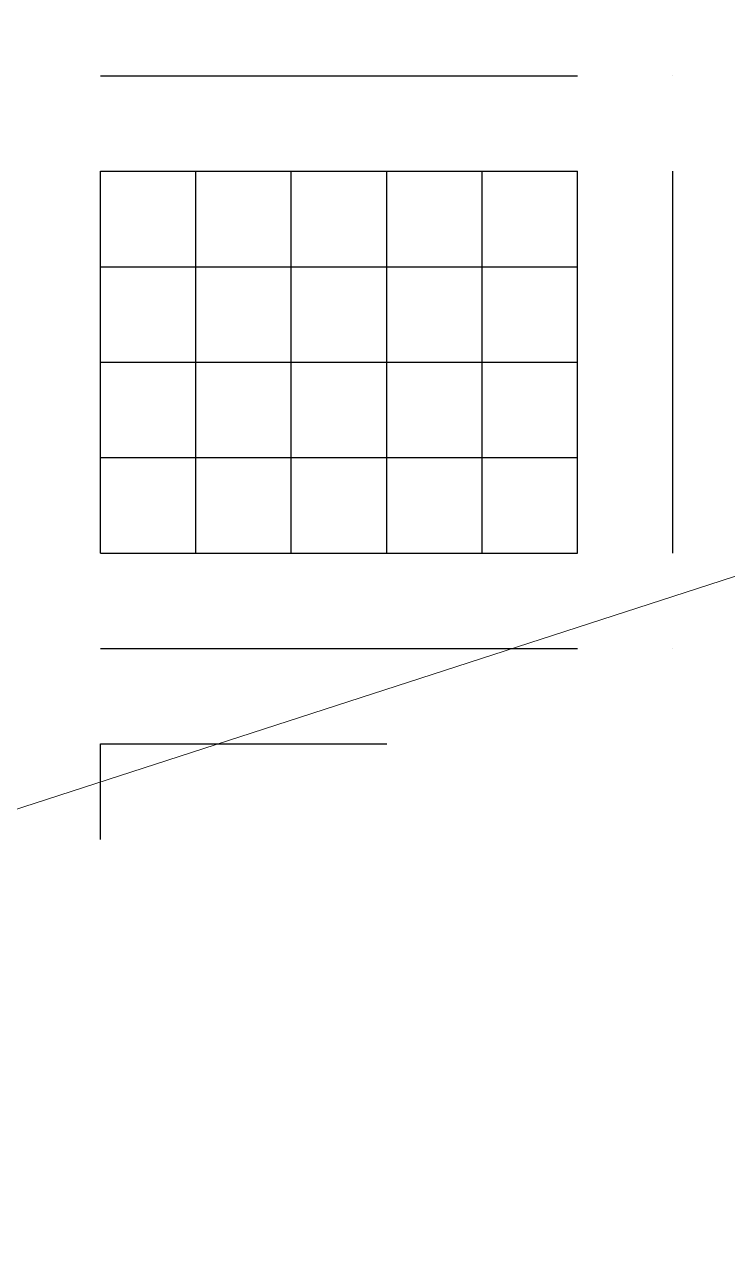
# Model space of a CAD drawing. Header units: millimetres. Extents: x 6 to 745025, y -1528 to 119936.
# Drawn here: x 184.427 to 184.739, y 109.267 to 109.807 of the extents above; entities that cross this region are included whole.
import ezdxf

# ---------------------------------------------------------------- set-up
doc = ezdxf.new("R2010")
doc.units = ezdxf.units.MM
doc.header["$MEASUREMENT"] = 0
doc.layers.get('0').update_dxf_attribs({"linetype": 'CONTINUOUS'})

msp = doc.modelspace()

# ---------------------------------------------------------------- linework, layer by layer
at = {"color": 0, "linetype": 'Continuous', "lineweight": 25, "true_color": 0x000005}
for p, q in [((184.46044, 109.78444), (184.46044, 109.78444)), ((184.46044, 109.78444), (184.46044, 109.78444)), ((184.46044, 109.78444), (184.46044, 109.78444)), ((184.46044, 109.78444), (184.46044, 109.78444)), ((184.46044, 109.78444), (184.46044, 109.78444)), ((184.46044, 109.78444), (184.46044, 109.78444)), ((184.46044, 109.78444), (184.46044, 109.78444)), ((184.46044, 109.78444), (184.46044, 109.78444)), ((184.50277, 109.78444), (184.50277, 109.78444)), ((184.50277, 109.78444), (184.50277, 109.78444)), ((184.50277, 109.78444), (184.50277, 109.78444)), ((184.50277, 109.78444), (184.50277, 109.78444)), ((184.50277, 109.78444), (184.50277, 109.78444)), ((184.50277, 109.78444), (184.50277, 109.78444)), ((184.50277, 109.78444), (184.50277, 109.78444)), ((184.54511, 109.78444), (184.54511, 109.78444)), ((184.54511, 109.78444), (184.54511, 109.78444)), ((184.54511, 109.78444), (184.54511, 109.78444)), ((184.54511, 109.78444), (184.54511, 109.78444)), ((184.54511, 109.78444), (184.54511, 109.78444)), ((184.54511, 109.78444), (184.54511, 109.78444)), ((184.54511, 109.78444), (184.54511, 109.78444)), ((184.58744, 109.78444), (184.58744, 109.78444)), ((184.58744, 109.78444), (184.58744, 109.78444)), ((184.58744, 109.78444), (184.58744, 109.78444)), ((184.58744, 109.78444), (184.58744, 109.78444)), ((184.58744, 109.78444), (184.58744, 109.78444)), ((184.58744, 109.78444), (184.58744, 109.78444)), ((184.58744, 109.78444), (184.58744, 109.78444)), ((184.62977, 109.78444), (184.62977, 109.78444)), ((184.62977, 109.78444), (184.62977, 109.78444)), ((184.62977, 109.78444), (184.62977, 109.78444)), ((184.62977, 109.78444), (184.62977, 109.78444)), ((184.62977, 109.78444), (184.62977, 109.78444)), ((184.62977, 109.78444), (184.62977, 109.78444)), ((184.62977, 109.78444), (184.62977, 109.78444)), ((184.67211, 109.78444), (184.67211, 109.78444)), ((184.67211, 109.78444), (184.67211, 109.78444)), ((184.67211, 109.78444), (184.67211, 109.78444)), ((184.67211, 109.78444), (184.67211, 109.78444)), ((184.67211, 109.78444), (184.67211, 109.78444)), ((184.67211, 109.78444), (184.67211, 109.78444)), ((184.67211, 109.78444), (184.67211, 109.78444)), ((184.71444, 109.78444), (184.71444, 109.78444)), ((184.71444, 109.78444), (184.71444, 109.78444)), ((184.71444, 109.78444), (184.71444, 109.78444)), ((184.71444, 109.78444), (184.71444, 109.78444)), ((184.71444, 109.78444), (184.71444, 109.78444)), ((184.71444, 109.78444), (184.71444, 109.78444)), ((184.71444, 109.78444), (184.71444, 109.78444)), ((184.71444, 109.78444), (184.71444, 109.78444)), ((184.71444, 109.78444), (184.71444, 109.78444)), ((184.71444, 109.78444), (184.71444, 109.78444)), ((184.71444, 109.78444), (184.71444, 109.78444)), ((184.71444, 109.78444), (184.71444, 109.78444)), ((184.71444, 109.78444), (184.71444, 109.78444)), ((184.71444, 109.78444), (184.71444, 109.78444)), ((184.71444, 109.74211), (184.71444, 109.74211)), ((184.71444, 109.74211), (184.71444, 109.74211)), ((184.71444, 109.74211), (184.71444, 109.74211)), ((184.71444, 109.74211), (184.71444, 109.74211)), ((184.71444, 109.74211), (184.71444, 109.74211)), ((184.71444, 109.74211), (184.71444, 109.74211)), ((184.71444, 109.74211), (184.71444, 109.74211)), ((184.71444, 109.69978), (184.71444, 109.69978)), ((184.71444, 109.69978), (184.71444, 109.69978)), ((184.71444, 109.69978), (184.71444, 109.69978)), ((184.71444, 109.69978), (184.71444, 109.69978)), ((184.71444, 109.69978), (184.71444, 109.69978)), ((184.71444, 109.69978), (184.71444, 109.69978)), ((184.71444, 109.69978), (184.71444, 109.69978)), ((184.71444, 109.65744), (184.71444, 109.65744)), ((184.71444, 109.65744), (184.71444, 109.65744)), ((184.71444, 109.65744), (184.71444, 109.65744)), ((184.71444, 109.65744), (184.71444, 109.65744)), ((184.71444, 109.65744), (184.71444, 109.65744)), ((184.71444, 109.65744), (184.71444, 109.65744)), ((184.71444, 109.65744), (184.71444, 109.65744)), ((184.71444, 109.61511), (184.71444, 109.61511)), ((184.71444, 109.61511), (184.71444, 109.61511)), ((184.71444, 109.61511), (184.71444, 109.61511)), ((184.71444, 109.61511), (184.71444, 109.61511)), ((184.71444, 109.61511), (184.71444, 109.61511)), ((184.71444, 109.61511), (184.71444, 109.61511)), ((184.71444, 109.61511), (184.71444, 109.61511)), ((184.71444, 109.57278), (184.71444, 109.57278)), ((184.71444, 109.57278), (184.71444, 109.57278)), ((184.71444, 109.57278), (184.71444, 109.57278)), ((184.71444, 109.57278), (184.71444, 109.57278)), ((184.71444, 109.57278), (184.71444, 109.57278)), ((184.71444, 109.57278), (184.71444, 109.57278)), ((184.71444, 109.57278), (184.71444, 109.57278)), ((184.71444, 109.57278), (184.71444, 109.57278)), ((184.46044, 109.53044), (184.46044, 109.53044)), ((184.46044, 109.53044), (184.46044, 109.53044)), ((184.46044, 109.53044), (184.46044, 109.53044)), ((184.46044, 109.53044), (184.46044, 109.53044)), ((184.46044, 109.53044), (184.46044, 109.53044)), ((184.46044, 109.53044), (184.46044, 109.53044)), ((184.46044, 109.53044), (184.46044, 109.53044)), ((184.46044, 109.53044), (184.46044, 109.53044)), ((184.50277, 109.53044), (184.50277, 109.53044)), ((184.50277, 109.53044), (184.50277, 109.53044)), ((184.50277, 109.53044), (184.50277, 109.53044)), ((184.50277, 109.53044), (184.50277, 109.53044)), ((184.50277, 109.53044), (184.50277, 109.53044)), ((184.50277, 109.53044), (184.50277, 109.53044)), ((184.50277, 109.53044), (184.50277, 109.53044)), ((184.54511, 109.53044), (184.54511, 109.53044)), ((184.54511, 109.53044), (184.54511, 109.53044)), ((184.54511, 109.53044), (184.54511, 109.53044)), ((184.54511, 109.53044), (184.54511, 109.53044)), ((184.54511, 109.53044), (184.54511, 109.53044)), ((184.54511, 109.53044), (184.54511, 109.53044)), ((184.54511, 109.53044), (184.54511, 109.53044)), ((184.58744, 109.53044), (184.58744, 109.53044)), ((184.58744, 109.53044), (184.58744, 109.53044)), ((184.58744, 109.53044), (184.58744, 109.53044)), ((184.58744, 109.53044), (184.58744, 109.53044)), ((184.58744, 109.53044), (184.58744, 109.53044)), ((184.58744, 109.53044), (184.58744, 109.53044)), ((184.58744, 109.53044), (184.58744, 109.53044)), ((184.62977, 109.53044), (184.62977, 109.53044)), ((184.62977, 109.53044), (184.62977, 109.53044)), ((184.62977, 109.53044), (184.62977, 109.53044)), ((184.62977, 109.53044), (184.62977, 109.53044)), ((184.62977, 109.53044), (184.62977, 109.53044)), ((184.62977, 109.53044), (184.62977, 109.53044)), ((184.62977, 109.53044), (184.62977, 109.53044)), ((184.67211, 109.53044), (184.67211, 109.53044)), ((184.67211, 109.53044), (184.67211, 109.53044)), ((184.67211, 109.53044), (184.67211, 109.53044)), ((184.67211, 109.53044), (184.67211, 109.53044)), ((184.67211, 109.53044), (184.67211, 109.53044)), ((184.67211, 109.53044), (184.67211, 109.53044)), ((184.67211, 109.53044), (184.67211, 109.53044)), ((184.71444, 109.53044), (184.71444, 109.53044)), ((184.71444, 109.53044), (184.71444, 109.53044)), ((184.71444, 109.53044), (184.71444, 109.53044)), ((184.71444, 109.53044), (184.71444, 109.53044)), ((184.71444, 109.53044), (184.71444, 109.53044)), ((184.71444, 109.53044), (184.71444, 109.53044)), ((184.71444, 109.53044), (184.71444, 109.53044)), ((184.71444, 109.53044), (184.71444, 109.53044)), ((184.46044, 109.48811), (184.50277, 109.48811)), ((184.46044, 109.48811), (184.50277, 109.48811)), ((184.46044, 109.48811), (184.46044, 109.48811)), ((184.46044, 109.44578), (184.46044, 109.48811)), ((184.46044, 109.44578), (184.46044, 109.48811)), ((184.46044, 109.44578), (184.46044, 109.48811)), ((184.46044, 109.44578), (184.46044, 109.48811)), ((184.46044, 109.44578), (184.46044, 109.48811)), ((184.46044, 109.44578), (184.46044, 109.48811)), ((184.46044, 109.48811), (184.46044, 109.48811)), ((184.46044, 109.48811), (184.46044, 109.48811)), ((184.50277, 109.48811), (184.50277, 109.48811)), ((184.50277, 109.48811), (184.50277, 109.48811)), ((184.50277, 109.48811), (184.50277, 109.48811)), ((184.50277, 109.48811), (184.50277, 109.48811)), ((184.50277, 109.48811), (184.50277, 109.48811)), ((184.50277, 109.48811), (184.50277, 109.48811)), ((184.50277, 109.48811), (184.50277, 109.48811)), ((184.54511, 109.48811), (184.54511, 109.48811)), ((184.54511, 109.48811), (184.54511, 109.48811)), ((184.54511, 109.48811), (184.54511, 109.48811)), ((184.54511, 109.48811), (184.54511, 109.48811)), ((184.54511, 109.48811), (184.54511, 109.48811)), ((184.54511, 109.48811), (184.54511, 109.48811)), ((184.54511, 109.48811), (184.54511, 109.48811)), ((184.58744, 109.48811), (184.58744, 109.48811)), ((184.58744, 109.48811), (184.58744, 109.48811)), ((184.58744, 109.48811), (184.58744, 109.48811)), ((184.58744, 109.48811), (184.58744, 109.48811)), ((184.58744, 109.48811), (184.58744, 109.48811)), ((184.58744, 109.48811), (184.58744, 109.48811)), ((184.46044, 109.44578), (184.46044, 109.44578)), ((184.46044, 109.44578), (184.46044, 109.44578))]:
    msp.add_line(p, q, dxfattribs=at)
at = {"color": 0, "linetype": 'Continuous', "lineweight": 18, "true_color": 0x000003}
msp.add_lwpolyline([(182.68244, 108.89544), (185.68811, 109.86911), (182.68244, 110.84278)], dxfattribs=at)
at = {"color": 0, "linetype": 'Continuous', "lineweight": 25, "true_color": 0x000005}
for points in [[(184.46044, 109.78444), (184.50277, 109.78444), (184.54511, 109.78444), (184.58744, 109.78444), (184.62977, 109.78444), (184.67211, 109.78444)], [(184.46044, 109.78444), (184.50277, 109.78444), (184.54511, 109.78444), (184.58744, 109.78444), (184.62977, 109.78444), (184.67211, 109.78444)], [(184.46044, 109.78444), (184.50277, 109.78444), (184.54511, 109.78444), (184.58744, 109.78444), (184.62977, 109.78444), (184.67211, 109.78444)], [(184.46044, 109.78444), (184.50277, 109.78444), (184.54511, 109.78444), (184.58744, 109.78444), (184.62977, 109.78444), (184.67211, 109.78444)], [(184.46044, 109.78444), (184.50277, 109.78444), (184.54511, 109.78444), (184.58744, 109.78444), (184.62977, 109.78444), (184.67211, 109.78444)], [(184.46044, 109.78444), (184.50277, 109.78444), (184.54511, 109.78444), (184.58744, 109.78444), (184.62977, 109.78444), (184.67211, 109.78444)], [(184.46044, 109.78444), (184.50277, 109.78444), (184.54511, 109.78444), (184.58744, 109.78444), (184.62977, 109.78444), (184.67211, 109.78444)], [(184.46044, 109.74211), (184.50277, 109.74211), (184.54511, 109.74211), (184.58744, 109.74211), (184.62977, 109.74211), (184.67211, 109.74211)], [(184.46044, 109.74211), (184.50277, 109.74211), (184.54511, 109.74211), (184.58744, 109.74211), (184.62977, 109.74211), (184.67211, 109.74211)], [(184.46044, 109.74211), (184.50277, 109.74211), (184.54511, 109.74211), (184.58744, 109.74211), (184.62977, 109.74211), (184.67211, 109.74211)], [(184.46044, 109.74211), (184.50277, 109.74211), (184.54511, 109.74211), (184.58744, 109.74211), (184.62977, 109.74211), (184.67211, 109.74211)], [(184.46044, 109.74211), (184.50277, 109.74211), (184.54511, 109.74211), (184.58744, 109.74211), (184.62977, 109.74211), (184.67211, 109.74211)], [(184.46044, 109.74211), (184.50277, 109.74211), (184.54511, 109.74211), (184.58744, 109.74211), (184.62977, 109.74211), (184.67211, 109.74211)], [(184.46044, 109.74211), (184.50277, 109.74211), (184.54511, 109.74211), (184.58744, 109.74211), (184.62977, 109.74211), (184.67211, 109.74211)], [(184.46044, 109.57278), (184.46044, 109.61511), (184.46044, 109.65744), (184.46044, 109.69978), (184.46044, 109.74211)], [(184.46044, 109.57278), (184.46044, 109.61511), (184.46044, 109.65744), (184.46044, 109.69978), (184.46044, 109.74211)], [(184.46044, 109.57278), (184.46044, 109.61511), (184.46044, 109.65744), (184.46044, 109.69978), (184.46044, 109.74211)], [(184.46044, 109.57278), (184.46044, 109.61511), (184.46044, 109.65744), (184.46044, 109.69978), (184.46044, 109.74211)], [(184.46044, 109.57278), (184.46044, 109.61511), (184.46044, 109.65744), (184.46044, 109.69978), (184.46044, 109.74211)], [(184.46044, 109.57278), (184.46044, 109.61511), (184.46044, 109.65744), (184.46044, 109.69978), (184.46044, 109.74211)], [(184.46044, 109.57278), (184.46044, 109.61511), (184.46044, 109.65744), (184.46044, 109.69978), (184.46044, 109.74211)], [(184.46044, 109.57278), (184.46044, 109.61511), (184.46044, 109.65744), (184.46044, 109.69978), (184.46044, 109.74211)], [(184.50277, 109.57278), (184.50277, 109.61511), (184.50277, 109.65744), (184.50277, 109.69978), (184.50277, 109.74211)], [(184.50277, 109.57278), (184.50277, 109.61511), (184.50277, 109.65744), (184.50277, 109.69978), (184.50277, 109.74211)], [(184.50277, 109.57278), (184.50277, 109.61511), (184.50277, 109.65744), (184.50277, 109.69978), (184.50277, 109.74211)], [(184.50277, 109.57278), (184.50277, 109.61511), (184.50277, 109.65744), (184.50277, 109.69978), (184.50277, 109.74211)], [(184.50277, 109.57278), (184.50277, 109.61511), (184.50277, 109.65744), (184.50277, 109.69978), (184.50277, 109.74211)], [(184.50277, 109.57278), (184.50277, 109.61511), (184.50277, 109.65744), (184.50277, 109.69978), (184.50277, 109.74211)], [(184.50277, 109.57278), (184.50277, 109.61511), (184.50277, 109.65744), (184.50277, 109.69978), (184.50277, 109.74211)], [(184.54511, 109.57278), (184.54511, 109.61511), (184.54511, 109.65744), (184.54511, 109.69978), (184.54511, 109.74211)], [(184.54511, 109.57278), (184.54511, 109.61511), (184.54511, 109.65744), (184.54511, 109.69978), (184.54511, 109.74211)], [(184.54511, 109.57278), (184.54511, 109.61511), (184.54511, 109.65744), (184.54511, 109.69978), (184.54511, 109.74211)], [(184.54511, 109.57278), (184.54511, 109.61511), (184.54511, 109.65744), (184.54511, 109.69978), (184.54511, 109.74211)], [(184.54511, 109.57278), (184.54511, 109.61511), (184.54511, 109.65744), (184.54511, 109.69978), (184.54511, 109.74211)], [(184.54511, 109.57278), (184.54511, 109.61511), (184.54511, 109.65744), (184.54511, 109.69978), (184.54511, 109.74211)], [(184.54511, 109.57278), (184.54511, 109.61511), (184.54511, 109.65744), (184.54511, 109.69978), (184.54511, 109.74211)], [(184.58744, 109.57278), (184.58744, 109.61511), (184.58744, 109.65744), (184.58744, 109.69978), (184.58744, 109.74211)], [(184.58744, 109.57278), (184.58744, 109.61511), (184.58744, 109.65744), (184.58744, 109.69978), (184.58744, 109.74211)], [(184.58744, 109.57278), (184.58744, 109.61511), (184.58744, 109.65744), (184.58744, 109.69978), (184.58744, 109.74211)], [(184.58744, 109.57278), (184.58744, 109.61511), (184.58744, 109.65744), (184.58744, 109.69978), (184.58744, 109.74211)], [(184.58744, 109.57278), (184.58744, 109.61511), (184.58744, 109.65744), (184.58744, 109.69978), (184.58744, 109.74211)], [(184.58744, 109.57278), (184.58744, 109.61511), (184.58744, 109.65744), (184.58744, 109.69978), (184.58744, 109.74211)], [(184.58744, 109.57278), (184.58744, 109.61511), (184.58744, 109.65744), (184.58744, 109.69978), (184.58744, 109.74211)], [(184.62977, 109.57278), (184.62977, 109.61511), (184.62977, 109.65744), (184.62977, 109.69978), (184.62977, 109.74211)], [(184.62977, 109.57278), (184.62977, 109.61511), (184.62977, 109.65744), (184.62977, 109.69978), (184.62977, 109.74211)], [(184.62977, 109.57278), (184.62977, 109.61511), (184.62977, 109.65744), (184.62977, 109.69978), (184.62977, 109.74211)], [(184.62977, 109.57278), (184.62977, 109.61511), (184.62977, 109.65744), (184.62977, 109.69978), (184.62977, 109.74211)], [(184.62977, 109.57278), (184.62977, 109.61511), (184.62977, 109.65744), (184.62977, 109.69978), (184.62977, 109.74211)], [(184.62977, 109.57278), (184.62977, 109.61511), (184.62977, 109.65744), (184.62977, 109.69978), (184.62977, 109.74211)], [(184.62977, 109.57278), (184.62977, 109.61511), (184.62977, 109.65744), (184.62977, 109.69978), (184.62977, 109.74211)], [(184.67211, 109.57278), (184.67211, 109.61511), (184.67211, 109.65744), (184.67211, 109.69978), (184.67211, 109.74211)], [(184.67211, 109.57278), (184.67211, 109.61511), (184.67211, 109.65744), (184.67211, 109.69978), (184.67211, 109.74211)], [(184.67211, 109.57278), (184.67211, 109.61511), (184.67211, 109.65744), (184.67211, 109.69978), (184.67211, 109.74211)], [(184.67211, 109.57278), (184.67211, 109.61511), (184.67211, 109.65744), (184.67211, 109.69978), (184.67211, 109.74211)], [(184.67211, 109.57278), (184.67211, 109.61511), (184.67211, 109.65744), (184.67211, 109.69978), (184.67211, 109.74211)], [(184.67211, 109.57278), (184.67211, 109.61511), (184.67211, 109.65744), (184.67211, 109.69978), (184.67211, 109.74211)], [(184.67211, 109.57278), (184.67211, 109.61511), (184.67211, 109.65744), (184.67211, 109.69978), (184.67211, 109.74211)], [(184.71444, 109.57278), (184.71444, 109.61511), (184.71444, 109.65744), (184.71444, 109.69978), (184.71444, 109.74211)], [(184.71444, 109.57278), (184.71444, 109.61511), (184.71444, 109.65744), (184.71444, 109.69978), (184.71444, 109.74211)], [(184.71444, 109.57278), (184.71444, 109.61511), (184.71444, 109.65744), (184.71444, 109.69978), (184.71444, 109.74211)], [(184.71444, 109.57278), (184.71444, 109.61511), (184.71444, 109.65744), (184.71444, 109.69978), (184.71444, 109.74211)], [(184.71444, 109.57278), (184.71444, 109.61511), (184.71444, 109.65744), (184.71444, 109.69978), (184.71444, 109.74211)], [(184.71444, 109.57278), (184.71444, 109.61511), (184.71444, 109.65744), (184.71444, 109.69978), (184.71444, 109.74211)], [(184.71444, 109.57278), (184.71444, 109.61511), (184.71444, 109.65744), (184.71444, 109.69978), (184.71444, 109.74211)], [(184.46044, 109.69978), (184.50277, 109.69978), (184.54511, 109.69978), (184.58744, 109.69978), (184.62977, 109.69978), (184.67211, 109.69978)], [(184.46044, 109.69978), (184.50277, 109.69978), (184.54511, 109.69978), (184.58744, 109.69978), (184.62977, 109.69978), (184.67211, 109.69978)], [(184.46044, 109.69978), (184.50277, 109.69978), (184.54511, 109.69978), (184.58744, 109.69978), (184.62977, 109.69978), (184.67211, 109.69978)], [(184.46044, 109.69978), (184.50277, 109.69978), (184.54511, 109.69978), (184.58744, 109.69978), (184.62977, 109.69978), (184.67211, 109.69978)], [(184.46044, 109.69978), (184.50277, 109.69978), (184.54511, 109.69978), (184.58744, 109.69978), (184.62977, 109.69978), (184.67211, 109.69978)], [(184.46044, 109.69978), (184.50277, 109.69978), (184.54511, 109.69978), (184.58744, 109.69978), (184.62977, 109.69978), (184.67211, 109.69978)], [(184.46044, 109.69978), (184.50277, 109.69978), (184.54511, 109.69978), (184.58744, 109.69978), (184.62977, 109.69978), (184.67211, 109.69978)], [(184.46044, 109.65744), (184.50277, 109.65744), (184.54511, 109.65744), (184.58744, 109.65744), (184.62977, 109.65744), (184.67211, 109.65744)], [(184.46044, 109.65744), (184.50277, 109.65744), (184.54511, 109.65744), (184.58744, 109.65744), (184.62977, 109.65744), (184.67211, 109.65744)], [(184.46044, 109.65744), (184.50277, 109.65744), (184.54511, 109.65744), (184.58744, 109.65744), (184.62977, 109.65744), (184.67211, 109.65744)], [(184.46044, 109.65744), (184.50277, 109.65744), (184.54511, 109.65744), (184.58744, 109.65744), (184.62977, 109.65744), (184.67211, 109.65744)], [(184.46044, 109.65744), (184.50277, 109.65744), (184.54511, 109.65744), (184.58744, 109.65744), (184.62977, 109.65744), (184.67211, 109.65744)], [(184.46044, 109.65744), (184.50277, 109.65744), (184.54511, 109.65744), (184.58744, 109.65744), (184.62977, 109.65744), (184.67211, 109.65744)], [(184.46044, 109.65744), (184.50277, 109.65744), (184.54511, 109.65744), (184.58744, 109.65744), (184.62977, 109.65744), (184.67211, 109.65744)], [(184.46044, 109.61511), (184.50277, 109.61511), (184.54511, 109.61511), (184.58744, 109.61511), (184.62977, 109.61511), (184.67211, 109.61511)], [(184.46044, 109.61511), (184.50277, 109.61511), (184.54511, 109.61511), (184.58744, 109.61511), (184.62977, 109.61511), (184.67211, 109.61511)], [(184.46044, 109.61511), (184.50277, 109.61511), (184.54511, 109.61511), (184.58744, 109.61511), (184.62977, 109.61511), (184.67211, 109.61511)], [(184.46044, 109.61511), (184.50277, 109.61511), (184.54511, 109.61511), (184.58744, 109.61511), (184.62977, 109.61511), (184.67211, 109.61511)], [(184.46044, 109.61511), (184.50277, 109.61511), (184.54511, 109.61511), (184.58744, 109.61511), (184.62977, 109.61511), (184.67211, 109.61511)], [(184.46044, 109.61511), (184.50277, 109.61511), (184.54511, 109.61511), (184.58744, 109.61511), (184.62977, 109.61511), (184.67211, 109.61511)], [(184.46044, 109.61511), (184.50277, 109.61511), (184.54511, 109.61511), (184.58744, 109.61511), (184.62977, 109.61511), (184.67211, 109.61511)], [(184.46044, 109.57278), (184.50277, 109.57278), (184.54511, 109.57278), (184.58744, 109.57278), (184.62977, 109.57278), (184.67211, 109.57278)], [(184.46044, 109.57278), (184.50277, 109.57278), (184.54511, 109.57278), (184.58744, 109.57278), (184.62977, 109.57278), (184.67211, 109.57278)], [(184.46044, 109.57278), (184.50277, 109.57278), (184.54511, 109.57278), (184.58744, 109.57278), (184.62977, 109.57278), (184.67211, 109.57278)], [(184.46044, 109.57278), (184.50277, 109.57278), (184.54511, 109.57278), (184.58744, 109.57278), (184.62977, 109.57278), (184.67211, 109.57278)], [(184.46044, 109.57278), (184.50277, 109.57278), (184.54511, 109.57278), (184.58744, 109.57278), (184.62977, 109.57278), (184.67211, 109.57278)], [(184.46044, 109.57278), (184.50277, 109.57278), (184.54511, 109.57278), (184.58744, 109.57278), (184.62977, 109.57278), (184.67211, 109.57278)], [(184.46044, 109.57278), (184.50277, 109.57278), (184.54511, 109.57278), (184.58744, 109.57278), (184.62977, 109.57278), (184.67211, 109.57278)], [(184.46044, 109.57278), (184.50277, 109.57278), (184.54511, 109.57278), (184.58744, 109.57278), (184.62977, 109.57278), (184.67211, 109.57278)], [(184.46044, 109.53044), (184.50277, 109.53044), (184.54511, 109.53044), (184.58744, 109.53044), (184.62977, 109.53044), (184.67211, 109.53044)], [(184.46044, 109.53044), (184.50277, 109.53044), (184.54511, 109.53044), (184.58744, 109.53044), (184.62977, 109.53044), (184.67211, 109.53044)], [(184.46044, 109.53044), (184.50277, 109.53044), (184.54511, 109.53044), (184.58744, 109.53044), (184.62977, 109.53044), (184.67211, 109.53044)], [(184.46044, 109.53044), (184.50277, 109.53044), (184.54511, 109.53044), (184.58744, 109.53044), (184.62977, 109.53044), (184.67211, 109.53044)], [(184.46044, 109.53044), (184.50277, 109.53044), (184.54511, 109.53044), (184.58744, 109.53044), (184.62977, 109.53044)], [(184.46044, 109.53044), (184.50277, 109.53044), (184.54511, 109.53044), (184.58744, 109.53044), (184.62977, 109.53044)], [(184.46044, 109.53044), (184.50277, 109.53044), (184.54511, 109.53044), (184.58744, 109.53044)], [(184.46044, 109.48811), (184.50277, 109.48811), (184.54511, 109.48811), (184.58744, 109.48811)], [(184.46044, 109.48811), (184.50277, 109.48811), (184.54511, 109.48811), (184.58744, 109.48811)], [(184.46044, 109.48811), (184.50277, 109.48811), (184.54511, 109.48811)], [(184.46044, 109.48811), (184.50277, 109.48811), (184.54511, 109.48811)]]:
    msp.add_lwpolyline(points, dxfattribs=at)

doc.saveas('drawing.dxf')
